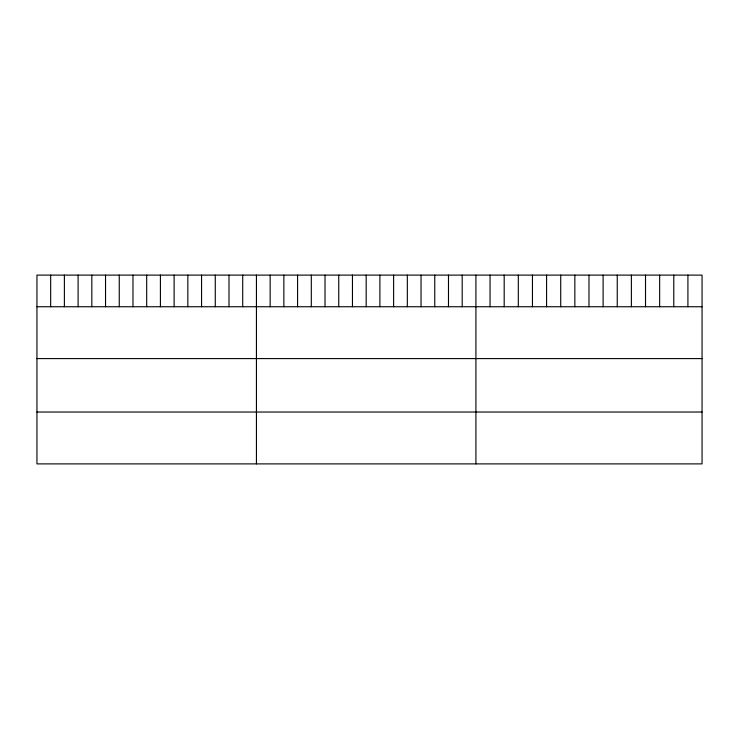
<?xml version="1.0" encoding="UTF-8"?>
<svg xmlns="http://www.w3.org/2000/svg" width="739" height="739" viewBox="0 0 739 739"><rect width="100%" height="100%" fill="white"/><g stroke="black" fill="none" stroke-linecap="round" stroke-linejoin="round"><path stroke-width="1.11" d="M702.05 306.74L702.05 463.889L36.95 463.889L36.95 275.111L702.05 275.111L702.05 306.74L36.95 306.74M36.95 358.591L702.05 358.591M36.95 412.029L702.05 412.029M687.917 275.111L687.917 306.74M673.783 275.111L673.783 306.74M659.65 275.111L659.65 306.74M645.516 275.111L645.516 306.74M631.383 275.111L631.383 306.74M617.25 275.111L617.25 306.74M603.116 275.111L603.116 306.74M588.983 275.111L588.983 306.74M574.85 275.111L574.85 306.74M560.716 275.111L560.716 306.74M546.583 275.111L546.583 306.74M532.449 275.111L532.449 306.74M518.316 275.111L518.316 306.74M504.183 275.111L504.183 306.74M490.049 275.111L490.049 306.74M475.916 275.111L475.916 463.889M462.198 275.111L462.198 306.74M448.481 275.111L448.481 306.74M434.763 275.111L434.763 306.74M421.045 275.111L421.045 306.74M407.328 275.111L407.328 306.74M393.61 275.111L393.61 306.74M379.892 275.111L379.892 306.74M366.174 275.111L366.174 306.74M352.457 275.111L352.457 306.74M338.739 275.111L338.739 306.74M325.021 275.111L325.021 306.74M311.304 275.111L311.304 306.74M297.586 275.111L297.586 306.74M283.868 275.111L283.868 306.74M270.151 275.111L270.151 306.74M256.433 275.111L256.433 463.889M242.715 275.111L242.715 306.74M228.998 275.111L228.998 306.74M215.28 275.111L215.28 306.74M201.562 275.111L201.562 306.74M187.845 275.111L187.845 306.74M174.127 275.111L174.127 306.74M160.409 275.111L160.409 306.74M146.691 275.111L146.691 306.74M132.974 275.111L132.974 306.74M119.256 275.111L119.256 306.74M105.538 275.111L105.538 306.74M91.821 275.111L91.821 306.74M78.103 275.111L78.103 306.74M64.385 275.111L64.385 306.74M50.668 275.111L50.668 306.74"/></g></svg>
